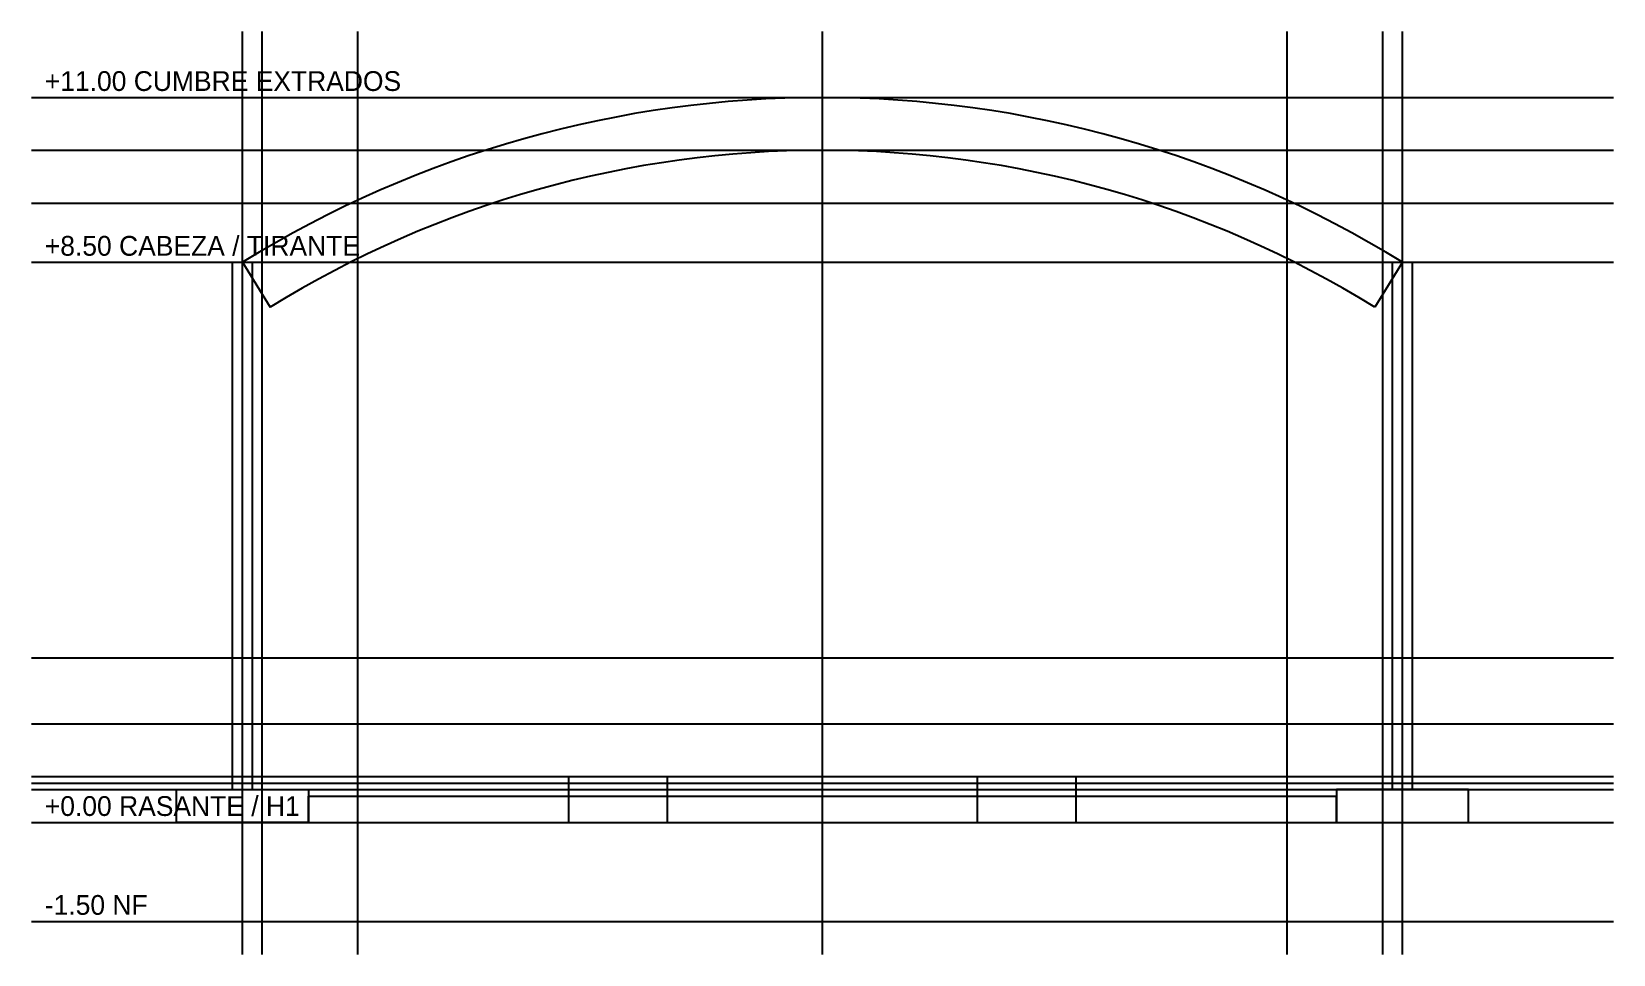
# Model space of a CAD drawing. Header units: metres. Extents: x -12 to 12, y -2 to 12.
import ezdxf

# ---------------------------------------------------------------- set-up
doc = ezdxf.new("R2010")
doc.units = ezdxf.units.M
for name, color, linetype in [('ARCH', 4, 'Continuous'), ('GRID', 8, 'Continuous'), ('NIV', 3, 'Continuous'), ('STRUCT', 1, 'Continuous')]:
    doc.layers.add(name, color=color, linetype=linetype)

msp = doc.modelspace()

# ---------------------------------------------------------------- linework, layer by layer
at = {"layer": 'ARCH'}
for p, q in [((-8.5, 0), (-8.5, 9.4)), ((-8.5, 9.4), (8.5, 9.4)), ((8.5, 0), (8.5, 9.4))]:
    msp.add_line(p, q, dxfattribs=at)
at = {"layer": 'GRID'}
for p, q in [((-8.8, -2), (-8.8, 12)), ((-8.5, -2), (-8.5, 12)), ((-7.05, -2), (-7.05, 12)), ((0, -2), (0, 12)), ((7.05, -2), (7.05, 12)), ((8.5, -2), (8.5, 12)), ((8.8, -2), (8.8, 12)), ((-12, 11), (12, 11)), ((-12, 10.2), (12, 10.2)), ((-12, 9.4), (12, 9.4)), ((-12, 8.5), (12, 8.5)), ((-12, 2.5), (12, 2.5)), ((-12, 1.5), (12, 1.5)), ((-12, 0.7), (12, 0.7)), ((-12, 0.6), (12, 0.6)), ((-12, 0.5), (12, 0.5)), ((-12, 0), (12, 0))]:
    msp.add_line(p, q, dxfattribs=at)
at = {"layer": 'NIV'}
msp.add_line((-12, -1.5), (12, -1.5), dxfattribs=at)
at = {"layer": 'STRUCT'}
for p, q in [((-8.95, 0.5), (-8.95, 8.5)), ((-8.8, 8.5), (-8.3794, 7.8195)), ((-8.8, 8.5), (8.8, 8.5)), ((-8.65, 0.5), (-8.65, 8.5)), ((8.8, 8.5), (8.3794, 7.8195)), ((8.65, 0.5), (8.65, 8.5)), ((8.95, 0.5), (8.95, 8.5)), ((-9.8, 0), (-9.8, 0.5)), ((-9.8, 0.5), (-7.8, 0.5)), ((-7.8, 0.5), (-7.8, 0)), ((-7.05, 0.7), (-3.85, 0.7)), ((-7.05, 0), (-7.05, 0.7)), ((-3.85, 0), (-3.85, 0.7)), ((-2.35, 0.7), (2.35, 0.7)), ((-2.35, 0), (-2.35, 0.7)), ((2.35, 0), (2.35, 0.7)), ((3.85, 0.7), (7.05, 0.7)), ((3.85, 0), (3.85, 0.7)), ((7.05, 0), (7.05, 0.7)), ((9.8, 0.5), (7.8, 0.5)), ((7.8, 0.5), (7.8, 0)), ((9.8, 0), (9.8, 0.5)), ((-7.8, 0.4), (7.8, 0.4)), ((-7.8, 0), (-7.8, 0.4)), ((7.8, 0), (7.8, 0.4)), ((-7.8, 0), (-9.8, 0)), ((7.8, 0), (9.8, 0))]:
    msp.add_line(p, q, dxfattribs=at)
for centre, radius, start, end in [((0, -5.738), 16.738, 58.28127, 121.71873), ((0, -5.7381), 15.9381, 58.28141, 121.71859)]:
    msp.add_arc(centre, radius, start, end, dxfattribs=at)

# ---------------------------------------------------------------- texts
at = {"layer": 'NIV'}
for s, p in [('+11.00 CUMBRE EXTRADOS', (-11.8, 11.1)), ('+8.50 CABEZA / TIRANTE', (-11.8, 8.6)), ('+0.00 RASANTE / H1', (-11.8, 0.1)), ('-1.50 NF', (-11.8, -1.4))]:
    msp.add_text(s, height=0.3, dxfattribs=at).set_placement(p)

doc.saveas('drawing.dxf')
